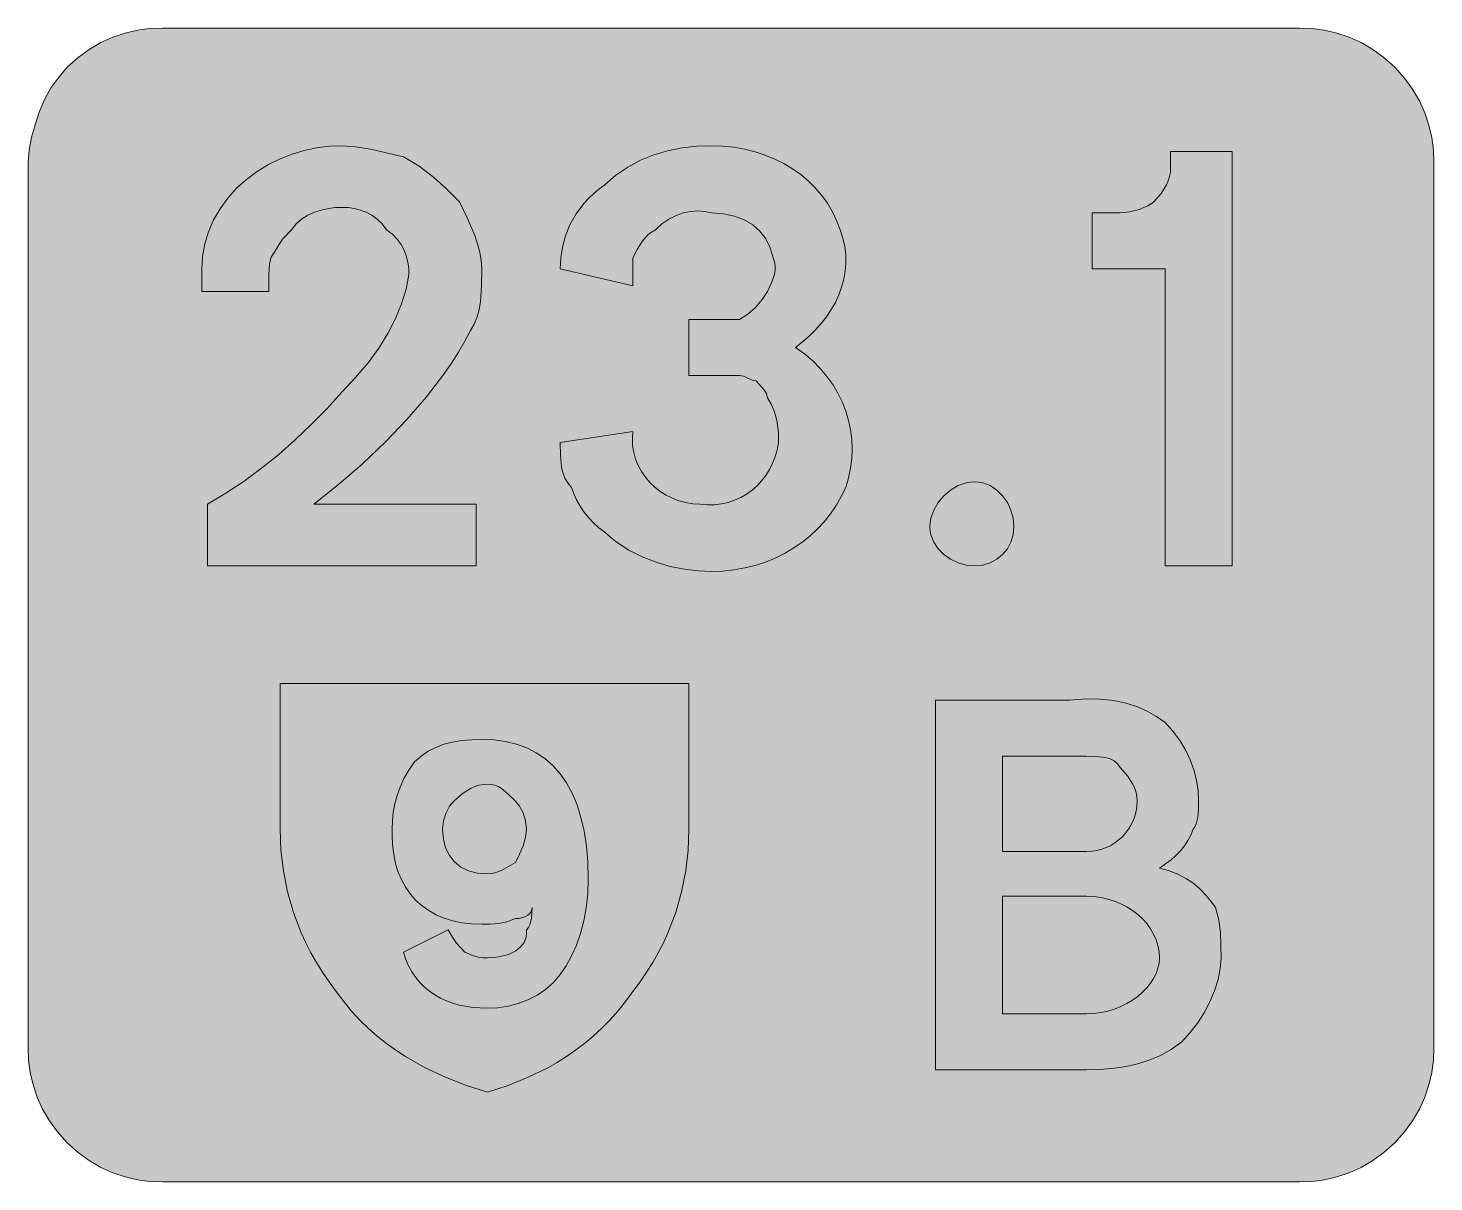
# Model space of a CAD drawing. Header units: metres. Extents: x 133 to 434, y 10 to 258.
import ezdxf

# ---------------------------------------------------------------- set-up
doc = ezdxf.new("R2010")
doc.units = ezdxf.units.M
for name, color, linetype, true_color in [('FILL_BLACK_000000', 7, 'Continuous', 0x000000), ('FILL_BLUE_0000FF', 7, 'Continuous', 0x0000ff), ('FILL_WHITE_FFFFFF', 7, 'Continuous', 0xffffff), ('FILL_YELLOW_FFFF00', 7, 'Continuous', 0xffff00)]:
    doc.layers.add(name, color=color, linetype=linetype, true_color=true_color)

msp = doc.modelspace()

# ---------------------------------------------------------------- hatches: boundary and pattern name
at = {"layer": 'FILL_BLACK_000000', "true_color": 0x000000}
h = msp.add_hatch(color=7, dxfattribs=at)
h.dxf.hatch_style = 1
h.paths.add_polyline_path([(223.65, 62.73), (224.55, 61.47), (226.35, 59.52), (227.94, 58.83), (229.2, 58.47), (230.23, 58.34), (231.15, 58.32), (232.44, 58.37), (233.63, 58.53), (235.65, 59.07), (237.23, 59.84), (238.35, 60.72), (239.04, 61.62), (239.4, 62.52), (239.53, 63.42), (239.55, 64.32), (239.95, 64.82), (240.24, 65.41), (240.6, 66.72), (240.75, 69.12), (240.69, 68.67), (240.53, 68.24), (240.24, 67.83), (239.85, 67.47), (239.34, 67.16), (238.73, 66.93), (237.99, 66.77), (237.15, 66.72), (235.35, 66.03), (233.55, 65.67), (231.75, 65.54), (229.95, 65.52), (227.76, 65.6), (225.68, 65.85), (223.72, 66.26), (221.89, 66.83), (220.18, 67.56), (218.6, 68.43), (217.16, 69.45), (215.85, 70.62), (214.68, 71.93), (213.66, 73.37), (212.79, 74.95), (212.06, 76.66), (211.49, 78.49), (211.08, 80.45), (210.83, 82.53), (210.75, 84.72), (210.75, 85.92), (210.81, 87.72), (210.99, 89.52), (211.32, 91.32), (211.8, 93.12), (212.45, 94.92), (213.28, 96.72), (214.31, 98.52), (215.55, 100.32), (216.96, 101.56), (218.48, 102.59), (220.11, 103.42), (221.85, 104.07), (223.71, 104.55), (225.68, 104.88), (227.76, 105.06), (229.95, 105.12), (232.58, 105.01), (235.06, 104.67), (237.4, 104.1), (239.59, 103.3), (241.62, 102.27), (243.49, 101.01), (245.2, 99.51), (246.75, 97.77), (248.13, 95.79), (249.33, 93.58), (250.36, 91.12), (251.21, 88.41), (251.88, 85.46), (252.36, 82.27), (252.65, 78.82), (252.75, 75.12), (252.64, 72.03), (252.32, 69.06), (251.8, 66.24), (251.1, 63.57), (250.23, 61.07), (249.21, 58.75), (248.04, 56.63), (246.75, 54.72), (245.29, 53.03), (243.64, 51.57), (241.81, 50.33), (239.85, 49.32), (237.77, 48.53), (235.61, 47.97), (233.4, 47.63), (231.15, 47.52), (228.06, 47.69), (225.13, 48.21), (223.74, 48.61), (222.4, 49.1), (221.12, 49.69), (219.9, 50.37), (218.75, 51.15), (217.69, 52.03), (216.7, 53.01), (215.79, 54.1), (214.98, 55.29), (214.27, 56.59), (213.66, 58), (213.15, 59.52), (222.75, 64.32), (223.65, 62.73)])
h.paths.add_polyline_path([(229.35, 95.29), (228.45, 95.01), (227.55, 94.62), (225.75, 93.49), (223.95, 91.92), (223.07, 90.81), (222.3, 89.37), (221.76, 87.7), (221.55, 85.92), (221.72, 83.78), (222.21, 81.89), (223.01, 80.25), (224.1, 78.87), (225.48, 77.78), (227.12, 76.98), (229.01, 76.49), (231.15, 76.32), (232, 76.37), (232.76, 76.53), (234.15, 77.07), (237.15, 78.72), (238.03, 80.52), (238.8, 82.32), (239.34, 84.12), (239.55, 85.92), (239.34, 87.7), (238.8, 89.37), (238.03, 90.81), (237.15, 91.92), (235.54, 93.49), (234.15, 94.62), (233.47, 95.01), (232.76, 95.29), (232, 95.46), (231.15, 95.52), (230.25, 95.46), (229.35, 95.29)], flags=16)
at = {"layer": 'FILL_BLUE_0000FF', "true_color": 0x0000ff}
h = msp.add_hatch(color=7, dxfattribs=at)
h.dxf.hatch_style = 1
h.paths.add_polyline_path([(405.15, 257.52), (407.85, 257.41), (410.53, 257.05), (413.19, 256.44), (415.8, 255.57), (418.36, 254.41), (420.84, 252.96), (423.25, 251.2), (425.55, 249.12), (427.63, 246.82), (429.39, 244.41), (430.84, 241.93), (432, 239.37), (432.87, 236.76), (433.48, 234.1), (433.84, 231.42), (433.95, 228.72), (433.95, 39.12), (433.84, 36.42), (433.48, 33.74), (432.87, 31.08), (432, 28.47), (430.84, 25.91), (429.39, 23.43), (427.63, 21.02), (425.55, 18.72), (423.25, 16.64), (420.84, 14.88), (418.36, 13.43), (415.8, 12.27), (413.19, 11.4), (410.53, 10.79), (407.85, 10.43), (405.15, 10.32), (161.55, 10.32), (158.85, 10.43), (156.17, 10.79), (153.51, 11.4), (150.9, 12.27), (148.34, 13.43), (145.86, 14.88), (143.45, 16.64), (141.15, 18.72), (139.07, 21.02), (137.31, 23.43), (135.86, 25.91), (134.7, 28.47), (133.83, 31.08), (133.22, 33.74), (132.86, 36.42), (132.75, 39.12), (132.75, 228.72), (132.96, 231.42), (133.5, 234.12), (134.27, 236.82), (135.15, 239.52), (136.26, 242.2), (137.7, 244.77), (139.37, 247.11), (141.15, 249.12), (143.45, 251.2), (145.86, 252.96), (148.34, 254.41), (150.9, 255.57), (153.51, 256.44), (156.17, 257.05), (158.85, 257.41), (161.55, 257.52), (405.15, 257.52)])
at = {"layer": 'FILL_WHITE_FFFFFF', "true_color": 0xffffff}
h = msp.add_hatch(color=7, dxfattribs=at)
h.dxf.hatch_style = 1
h.paths.add_polyline_path([(169.95, 201.12), (169.95, 205.92), (170.12, 208.62), (170.61, 211.28), (171.41, 213.89), (172.5, 216.42), (173.88, 218.83), (175.52, 221.11), (177.41, 223.21), (179.55, 225.12), (181.85, 226.81), (184.26, 228.27), (186.74, 229.51), (189.3, 230.52), (191.91, 231.31), (194.57, 231.87), (197.25, 232.21), (199.95, 232.32), (202.86, 232.11), (206.1, 231.57), (213.15, 229.92), (214.9, 228.97), (216.54, 227.91), (219.6, 225.57), (222.43, 223), (225.15, 220.32), (226.91, 216.72), (228.45, 213.12), (229.06, 211.32), (229.54, 209.52), (229.84, 207.72), (229.95, 205.92), (229.91, 202.34), (229.65, 198.87), (229.36, 197.21), (228.94, 195.63), (228.34, 194.12), (227.55, 192.72), (226.34, 190.44), (224.97, 188.12), (223.46, 185.76), (221.79, 183.36), (218.08, 178.52), (213.9, 173.67), (209.33, 168.87), (204.43, 164.2), (199.28, 159.73), (193.95, 155.52), (228.75, 155.52), (228.75, 142.32), (171.15, 142.32), (171.15, 155.52), (175.14, 157.88), (179.03, 160.45), (182.79, 163.22), (186.45, 166.17), (189.99, 169.29), (193.43, 172.56), (196.74, 175.98), (199.95, 179.52), (202.93, 182.67), (205.58, 185.82), (207.88, 188.97), (209.85, 192.12), (211.48, 195.27), (212.78, 198.42), (213.73, 201.57), (214.35, 204.72), (214.29, 206.07), (214.11, 207.4), (213.78, 208.71), (213.3, 209.97), (212.65, 211.18), (211.82, 212.31), (210.79, 213.37), (209.55, 214.32), (208.6, 215.56), (207.54, 216.59), (206.41, 217.42), (205.2, 218.07), (203.94, 218.55), (202.63, 218.88), (201.3, 219.06), (199.95, 219.12), (198.55, 219.06), (197.08, 218.88), (195.58, 218.55), (194.1, 218.07), (192.67, 217.42), (191.34, 216.59), (190.16, 215.56), (189.15, 214.32), (187.35, 212.37), (186.45, 211.11), (185.55, 209.52), (185.15, 209.02), (184.86, 208.43), (184.5, 207.12), (184.35, 204.72), (184.35, 201.12), (169.95, 201.12)])
h = msp.add_hatch(color=7, dxfattribs=at)
h.dxf.hatch_style = 1
h.paths.add_polyline_path([(293.51, 170.73), (293.25, 173.07), (292.96, 174.33), (292.54, 175.64), (291.94, 176.97), (291.15, 178.32), (290.94, 179.22), (290.4, 180.12), (288.75, 181.92), (287.85, 182.11), (286.95, 182.52), (286.05, 182.93), (285.15, 183.12), (274.35, 183.12), (274.35, 195.12), (283.95, 195.12), (285.15, 195.12), (286.93, 196.23), (288.6, 197.67), (290.04, 199.34), (291.15, 201.12), (292.01, 202.92), (292.65, 204.72), (292.81, 205.62), (292.84, 206.52), (292.69, 207.42), (292.35, 208.32), (291.73, 210.46), (290.79, 212.35), (289.54, 213.99), (288, 215.37), (286.17, 216.46), (284.08, 217.26), (281.74, 217.75), (279.15, 217.92), (277.75, 218.26), (276.26, 218.37), (274.72, 218.26), (273.15, 217.92), (271.58, 217.36), (270.04, 216.57), (268.55, 215.56), (267.15, 214.32), (266.3, 213.82), (265.56, 213.21), (264.3, 211.77), (263.27, 210.1), (262.35, 208.32), (262.35, 202.32), (246.75, 205.92), (246.87, 208.22), (247.24, 210.59), (247.89, 212.99), (248.85, 215.37), (250.15, 217.7), (251.81, 219.93), (252.79, 220.99), (253.87, 222.01), (255.06, 222.99), (256.35, 223.92), (258.71, 226), (261.26, 227.76), (263.99, 229.21), (266.85, 230.37), (269.83, 231.24), (272.89, 231.85), (276, 232.21), (279.15, 232.32), (281.6, 232.24), (283.98, 231.99), (286.29, 231.58), (288.53, 231.03), (290.68, 230.32), (292.73, 229.47), (294.69, 228.49), (296.55, 227.37), (298.29, 226.13), (299.92, 224.76), (301.41, 223.28), (302.78, 221.69), (304, 219.99), (305.07, 218.19), (305.99, 216.3), (306.75, 214.32), (307.33, 212.52), (307.72, 210.73), (307.92, 208.94), (307.95, 207.18), (307.81, 205.43), (307.51, 203.71), (307.05, 202.02), (306.45, 200.37), (305.71, 198.76), (304.83, 197.2), (303.82, 195.69), (302.7, 194.24), (301.46, 192.85), (300.12, 191.53), (298.68, 190.29), (297.15, 189.12), (299.09, 187.72), (300.86, 186.21), (302.47, 184.6), (303.9, 182.91), (305.17, 181.15), (306.26, 179.31), (307.19, 177.42), (307.95, 175.47), (308.54, 173.48), (308.96, 171.46), (309.22, 169.41), (309.3, 167.35), (309.22, 165.28), (308.96, 163.21), (308.54, 161.16), (307.95, 159.12), (306.98, 157.14), (305.88, 155.25), (304.64, 153.45), (303.28, 151.75), (301.8, 150.16), (300.21, 148.68), (298.51, 147.31), (296.7, 146.07), (294.8, 144.95), (292.8, 143.97), (290.71, 143.12), (288.54, 142.41), (286.3, 141.86), (283.98, 141.45), (281.6, 141.2), (279.15, 141.12), (276.35, 141.23), (273.39, 141.59), (270.35, 142.2), (267.3, 143.07), (264.3, 144.23), (261.43, 145.68), (258.76, 147.44), (257.52, 148.44), (256.35, 149.52), (255.06, 150.47), (253.88, 151.53), (252.81, 152.66), (251.85, 153.87), (251.01, 155.13), (250.28, 156.44), (249.66, 157.77), (249.15, 159.12), (248.36, 160.07), (247.76, 161.13), (247.34, 162.26), (247.05, 163.47), (246.79, 166.04), (246.75, 168.72), (262.35, 171.12), (262.22, 169.56), (262.28, 168.04), (262.51, 166.56), (262.91, 165.14), (263.47, 163.78), (264.16, 162.49), (265, 161.29), (265.95, 160.17), (267.02, 159.15), (268.19, 158.24), (269.45, 157.45), (270.79, 156.78), (272.2, 156.24), (273.67, 155.85), (275.19, 155.6), (276.75, 155.52), (278.31, 155.38), (279.83, 155.4), (281.32, 155.57), (282.75, 155.89), (284.13, 156.36), (285.44, 156.95), (286.68, 157.68), (287.85, 158.52), (288.93, 159.48), (289.92, 160.54), (290.81, 161.69), (291.6, 162.94), (292.27, 164.28), (292.83, 165.69), (293.26, 167.17), (293.55, 168.72), (293.51, 170.73)])
h = msp.add_hatch(color=7, dxfattribs=at)
h.dxf.hatch_style = 1
h.paths.add_polyline_path([(376.35, 142.32), (376.35, 205.92), (360.75, 205.92), (360.75, 217.92), (366.75, 217.92), (368.72, 218.13), (370.8, 218.67), (372.66, 219.44), (373.39, 219.87), (373.95, 220.32), (375.53, 222.12), (376.65, 223.92), (377.04, 224.82), (377.33, 225.72), (377.49, 226.62), (377.55, 227.52), (377.55, 231.12), (390.75, 231.12), (390.75, 142.32), (376.35, 142.32)])
h = msp.add_hatch(color=7, dxfattribs=at)
h.dxf.hatch_style = 1
h.paths.add_polyline_path([(343.79, 148.98), (343.31, 147.38), (342.56, 145.95), (341.55, 144.72), (340.32, 143.71), (338.89, 142.96), (337.29, 142.48), (335.55, 142.32), (333.76, 142.48), (332.03, 142.96), (330.4, 143.71), (328.95, 144.72), (327.72, 145.95), (326.78, 147.38), (326.17, 148.98), (326.01, 149.83), (325.95, 150.72), (326.01, 151.62), (326.17, 152.51), (326.78, 154.24), (327.72, 155.87), (328.95, 157.32), (330.4, 158.55), (332.03, 159.49), (333.76, 160.1), (334.65, 160.26), (335.55, 160.32), (336.44, 160.26), (337.29, 160.1), (338.89, 159.49), (340.32, 158.55), (341.55, 157.32), (342.56, 155.87), (343.31, 154.24), (343.79, 152.51), (343.95, 150.72), (343.79, 148.98)])
h = msp.add_hatch(color=7, dxfattribs=at)
h.dxf.hatch_style = 1
h.paths.add_polyline_path([(380.95, 75.28), (382.5, 74.22), (383.88, 73.04), (385.11, 71.78), (386.19, 70.47), (387.15, 69.12), (387.84, 66.42), (388.2, 63.72), (388.33, 61.02), (388.35, 58.32), (388.19, 56.02), (387.71, 53.65), (386.96, 51.25), (385.95, 48.87), (384.72, 46.54), (383.29, 44.31), (381.69, 42.23), (379.95, 40.32), (377.65, 38.68), (375.24, 37.36), (372.76, 36.31), (370.2, 35.52), (367.59, 34.95), (364.93, 34.58), (362.25, 34.38), (359.55, 34.32), (327.15, 34.32), (327.15, 113.52), (355.95, 113.52), (359.39, 113.81), (362.51, 113.78), (365.36, 113.48), (367.95, 112.92), (370.32, 112.14), (372.49, 111.16), (374.49, 110.01), (376.35, 108.72), (378.04, 106.87), (379.5, 104.91), (380.74, 102.88), (381.75, 100.77), (382.54, 98.61), (383.1, 96.4), (383.44, 94.17), (383.55, 91.92), (383.53, 90.14), (383.4, 88.47), (383.04, 87.03), (382.75, 86.42), (382.35, 85.92), (381.84, 84.62), (381.23, 83.43), (380.49, 82.31), (379.65, 81.27), (378.69, 80.28), (377.63, 79.34), (375.15, 77.52), (377.29, 76.96), (379.22, 76.21), (380.95, 75.28)])
h.paths.add_polyline_path([(361.74, 81.34), (362.77, 81.6), (363.77, 81.96), (364.71, 82.42), (365.6, 82.96), (367.2, 84.27), (368.51, 85.87), (369.05, 86.76), (369.51, 87.7), (369.87, 88.7), (370.13, 89.73), (370.29, 90.81), (370.35, 91.92), (370.29, 92.82), (370.13, 93.72), (369.84, 94.62), (369.45, 95.52), (368.33, 97.32), (366.75, 99.12), (366.19, 99.91), (365.46, 100.51), (364.58, 100.93), (363.6, 101.22), (361.52, 101.48), (359.55, 101.52), (341.55, 101.52), (341.55, 81.12), (359.55, 81.12), (360.66, 81.18), (361.74, 81.34)], flags=16)
h.paths.add_polyline_path([(362.63, 46.59), (364.11, 46.91), (365.53, 47.35), (366.89, 47.89), (368.18, 48.53), (369.38, 49.26), (370.5, 50.07), (371.52, 50.95), (372.43, 51.89), (373.22, 52.88), (373.89, 53.91), (374.43, 54.98), (374.82, 56.08), (375.07, 57.2), (375.15, 58.32), (375.07, 59.65), (374.82, 60.95), (374.43, 62.21), (373.89, 63.42), (373.22, 64.57), (372.43, 65.66), (371.52, 66.68), (370.5, 67.62), (369.38, 68.48), (368.18, 69.24), (366.89, 69.91), (365.53, 70.47), (364.11, 70.92), (362.63, 71.25), (361.11, 71.45), (359.55, 71.52), (341.55, 71.52), (341.55, 46.32), (359.55, 46.32), (361.11, 46.39), (362.63, 46.59)], flags=16)
at = {"layer": 'FILL_YELLOW_FFFF00', "true_color": 0xffff00}
h = msp.add_hatch(color=7, dxfattribs=at)
h.dxf.hatch_style = 1
h.paths.add_polyline_path([(226.66, 30.99), (222.21, 32.73), (217.84, 34.77), (213.6, 37.17), (211.54, 38.51), (209.53, 39.96), (207.57, 41.52), (205.67, 43.19), (203.83, 44.98), (202.06, 46.89), (200.37, 48.94), (198.75, 51.12), (197.23, 53.16), (195.82, 55.22), (194.52, 57.31), (193.33, 59.43), (192.24, 61.56), (191.26, 63.71), (189.6, 68.07), (188.33, 72.48), (187.44, 76.94), (186.92, 81.42), (186.75, 85.92), (186.75, 117.12), (274.35, 117.12), (274.35, 85.92), (274.18, 81.42), (273.66, 76.94), (272.77, 72.48), (271.5, 68.07), (269.84, 63.71), (268.86, 61.56), (267.77, 59.43), (266.58, 57.31), (265.28, 55.22), (263.87, 53.16), (262.35, 51.12), (260.75, 48.94), (259.09, 46.89), (257.38, 44.98), (255.62, 43.19), (253.81, 41.52), (251.95, 39.96), (250.05, 38.51), (248.1, 37.17), (246.11, 35.92), (244.08, 34.77), (239.91, 32.73), (235.59, 30.99), (231.15, 29.52), (226.66, 30.99)])

# ---------------------------------------------------------------- linework, layer by layer
at = {"layer": 'FILL_BLACK_000000', "lineweight": 0, "true_color": 0x000000}
for points in [[(223.65, 62.73), (224.55, 61.47), (226.35, 59.52), (227.94, 58.83), (229.2, 58.47), (230.23, 58.34), (231.15, 58.32), (232.44, 58.37), (233.63, 58.53), (235.65, 59.07), (237.23, 59.84), (238.35, 60.72), (239.04, 61.62), (239.4, 62.52), (239.53, 63.42), (239.55, 64.32), (239.95, 64.82), (240.24, 65.41), (240.6, 66.72), (240.75, 69.12), (240.69, 68.67), (240.53, 68.24), (240.24, 67.83), (239.85, 67.47), (239.34, 67.16), (238.73, 66.93), (237.99, 66.77), (237.15, 66.72), (235.35, 66.03), (233.55, 65.67), (231.75, 65.54), (229.95, 65.52), (227.76, 65.6), (225.68, 65.85), (223.72, 66.26), (221.89, 66.83), (220.18, 67.56), (218.6, 68.43), (217.16, 69.45), (215.85, 70.62), (214.68, 71.93), (213.66, 73.37), (212.79, 74.95), (212.06, 76.66), (211.49, 78.49), (211.08, 80.45), (210.83, 82.53), (210.75, 84.72), (210.75, 85.92), (210.81, 87.72), (210.99, 89.52), (211.32, 91.32), (211.8, 93.12), (212.45, 94.92), (213.28, 96.72), (214.31, 98.52), (215.55, 100.32), (216.96, 101.56), (218.48, 102.59), (220.11, 103.42), (221.85, 104.07), (223.71, 104.55), (225.68, 104.88), (227.76, 105.06), (229.95, 105.12), (232.58, 105.01), (235.06, 104.67), (237.4, 104.1), (239.59, 103.3), (241.62, 102.27), (243.49, 101.01), (245.2, 99.51), (246.75, 97.77), (248.13, 95.79), (249.33, 93.58), (250.36, 91.12), (251.21, 88.41), (251.88, 85.46), (252.36, 82.27), (252.65, 78.82), (252.75, 75.12), (252.64, 72.03), (252.32, 69.06), (251.8, 66.24), (251.1, 63.57), (250.23, 61.07), (249.21, 58.75), (248.04, 56.63), (246.75, 54.72), (245.29, 53.03), (243.64, 51.57), (241.81, 50.33), (239.85, 49.32), (237.77, 48.53), (235.61, 47.97), (233.4, 47.63), (231.15, 47.52), (228.06, 47.69), (225.13, 48.21), (223.74, 48.61), (222.4, 49.1), (221.12, 49.69), (219.9, 50.37), (218.75, 51.15), (217.69, 52.03), (216.7, 53.01), (215.79, 54.1), (214.98, 55.29), (214.27, 56.59), (213.66, 58), (213.15, 59.52), (222.75, 64.32)], [(229.35, 95.29), (228.45, 95.01), (227.55, 94.62), (225.75, 93.49), (223.95, 91.92), (223.07, 90.81), (222.3, 89.37), (221.76, 87.7), (221.55, 85.92), (221.72, 83.78), (222.21, 81.89), (223.01, 80.25), (224.1, 78.87), (225.48, 77.78), (227.12, 76.98), (229.01, 76.49), (231.15, 76.32), (232, 76.37), (232.76, 76.53), (234.15, 77.07), (237.15, 78.72), (238.03, 80.52), (238.8, 82.32), (239.34, 84.12), (239.55, 85.92), (239.34, 87.7), (238.8, 89.37), (238.03, 90.81), (237.15, 91.92), (235.54, 93.49), (234.15, 94.62), (233.47, 95.01), (232.76, 95.29), (232, 95.46), (231.15, 95.52), (230.25, 95.46)]]:
    msp.add_lwpolyline(points, close=True, dxfattribs=at)
at = {"layer": 'FILL_BLUE_0000FF', "lineweight": 0, "true_color": 0x0000ff}
msp.add_lwpolyline([(405.15, 257.52), (407.85, 257.41), (410.53, 257.05), (413.19, 256.44), (415.8, 255.57), (418.36, 254.41), (420.84, 252.96), (423.25, 251.2), (425.55, 249.12), (427.63, 246.82), (429.39, 244.41), (430.84, 241.93), (432, 239.37), (432.87, 236.76), (433.48, 234.1), (433.84, 231.42), (433.95, 228.72), (433.95, 39.12), (433.84, 36.42), (433.48, 33.74), (432.87, 31.08), (432, 28.47), (430.84, 25.91), (429.39, 23.43), (427.63, 21.02), (425.55, 18.72), (423.25, 16.64), (420.84, 14.88), (418.36, 13.43), (415.8, 12.27), (413.19, 11.4), (410.53, 10.79), (407.85, 10.43), (405.15, 10.32), (161.55, 10.32), (158.85, 10.43), (156.17, 10.79), (153.51, 11.4), (150.9, 12.27), (148.34, 13.43), (145.86, 14.88), (143.45, 16.64), (141.15, 18.72), (139.07, 21.02), (137.31, 23.43), (135.86, 25.91), (134.7, 28.47), (133.83, 31.08), (133.22, 33.74), (132.86, 36.42), (132.75, 39.12), (132.75, 228.72), (132.96, 231.42), (133.5, 234.12), (134.27, 236.82), (135.15, 239.52), (136.26, 242.2), (137.7, 244.77), (139.37, 247.11), (141.15, 249.12), (143.45, 251.2), (145.86, 252.96), (148.34, 254.41), (150.9, 255.57), (153.51, 256.44), (156.17, 257.05), (158.85, 257.41), (161.55, 257.52)], close=True, dxfattribs=at)
at = {"layer": 'FILL_WHITE_FFFFFF', "lineweight": 0, "true_color": 0xffffff}
for points in [[(169.95, 201.12), (169.95, 205.92), (170.12, 208.62), (170.61, 211.28), (171.41, 213.89), (172.5, 216.42), (173.88, 218.83), (175.52, 221.11), (177.41, 223.21), (179.55, 225.12), (181.85, 226.81), (184.26, 228.27), (186.74, 229.51), (189.3, 230.52), (191.91, 231.31), (194.57, 231.87), (197.25, 232.21), (199.95, 232.32), (202.86, 232.11), (206.1, 231.57), (213.15, 229.92), (214.9, 228.97), (216.54, 227.91), (219.6, 225.57), (222.43, 223), (225.15, 220.32), (226.91, 216.72), (228.45, 213.12), (229.06, 211.32), (229.54, 209.52), (229.84, 207.72), (229.95, 205.92), (229.91, 202.34), (229.65, 198.87), (229.36, 197.21), (228.94, 195.63), (228.34, 194.12), (227.55, 192.72), (226.34, 190.44), (224.97, 188.12), (223.46, 185.76), (221.79, 183.36), (218.08, 178.52), (213.9, 173.67), (209.33, 168.87), (204.43, 164.2), (199.28, 159.73), (193.95, 155.52), (228.75, 155.52), (228.75, 142.32), (171.15, 142.32), (171.15, 155.52), (175.14, 157.88), (179.03, 160.45), (182.79, 163.22), (186.45, 166.17), (189.99, 169.29), (193.43, 172.56), (196.74, 175.98), (199.95, 179.52), (202.93, 182.67), (205.58, 185.82), (207.88, 188.97), (209.85, 192.12), (211.48, 195.27), (212.78, 198.42), (213.73, 201.57), (214.35, 204.72), (214.29, 206.07), (214.11, 207.4), (213.78, 208.71), (213.3, 209.97), (212.65, 211.18), (211.82, 212.31), (210.79, 213.37), (209.55, 214.32), (208.6, 215.56), (207.54, 216.59), (206.41, 217.42), (205.2, 218.07), (203.94, 218.55), (202.63, 218.88), (201.3, 219.06), (199.95, 219.12), (198.55, 219.06), (197.08, 218.88), (195.58, 218.55), (194.1, 218.07), (192.67, 217.42), (191.34, 216.59), (190.16, 215.56), (189.15, 214.32), (187.35, 212.37), (186.45, 211.11), (185.55, 209.52), (185.15, 209.02), (184.86, 208.43), (184.5, 207.12), (184.35, 204.72), (184.35, 201.12)], [(293.51, 170.73), (293.25, 173.07), (292.96, 174.33), (292.54, 175.64), (291.94, 176.97), (291.15, 178.32), (290.94, 179.22), (290.4, 180.12), (288.75, 181.92), (287.85, 182.11), (286.95, 182.52), (286.05, 182.93), (285.15, 183.12), (274.35, 183.12), (274.35, 195.12), (283.95, 195.12), (285.15, 195.12), (286.93, 196.23), (288.6, 197.67), (290.04, 199.34), (291.15, 201.12), (292.01, 202.92), (292.65, 204.72), (292.81, 205.62), (292.84, 206.52), (292.69, 207.42), (292.35, 208.32), (291.73, 210.46), (290.79, 212.35), (289.54, 213.99), (288, 215.37), (286.17, 216.46), (284.08, 217.26), (281.74, 217.75), (279.15, 217.92), (277.75, 218.26), (276.26, 218.37), (274.72, 218.26), (273.15, 217.92), (271.58, 217.36), (270.04, 216.57), (268.55, 215.56), (267.15, 214.32), (266.3, 213.82), (265.56, 213.21), (264.3, 211.77), (263.27, 210.1), (262.35, 208.32), (262.35, 202.32), (246.75, 205.92), (246.87, 208.22), (247.24, 210.59), (247.89, 212.99), (248.85, 215.37), (250.15, 217.7), (251.81, 219.93), (252.79, 220.99), (253.87, 222.01), (255.06, 222.99), (256.35, 223.92), (258.71, 226), (261.26, 227.76), (263.99, 229.21), (266.85, 230.37), (269.83, 231.24), (272.89, 231.85), (276, 232.21), (279.15, 232.32), (281.6, 232.24), (283.98, 231.99), (286.29, 231.58), (288.53, 231.03), (290.68, 230.32), (292.73, 229.47), (294.69, 228.49), (296.55, 227.37), (298.29, 226.13), (299.92, 224.76), (301.41, 223.28), (302.78, 221.69), (304, 219.99), (305.07, 218.19), (305.99, 216.3), (306.75, 214.32), (307.33, 212.52), (307.72, 210.73), (307.92, 208.94), (307.95, 207.18), (307.81, 205.43), (307.51, 203.71), (307.05, 202.02), (306.45, 200.37), (305.71, 198.76), (304.83, 197.2), (303.82, 195.69), (302.7, 194.24), (301.46, 192.85), (300.12, 191.53), (298.68, 190.29), (297.15, 189.12), (299.09, 187.72), (300.86, 186.21), (302.47, 184.6), (303.9, 182.91), (305.17, 181.15), (306.26, 179.31), (307.19, 177.42), (307.95, 175.47), (308.54, 173.48), (308.96, 171.46), (309.22, 169.41), (309.3, 167.35), (309.22, 165.28), (308.96, 163.21), (308.54, 161.16), (307.95, 159.12), (306.98, 157.14), (305.88, 155.25), (304.64, 153.45), (303.28, 151.75), (301.8, 150.16), (300.21, 148.68), (298.51, 147.31), (296.7, 146.07), (294.8, 144.95), (292.8, 143.97), (290.71, 143.12), (288.54, 142.41), (286.3, 141.86), (283.98, 141.45), (281.6, 141.2), (279.15, 141.12), (276.35, 141.23), (273.39, 141.59), (270.35, 142.2), (267.3, 143.07), (264.3, 144.23), (261.43, 145.68), (258.76, 147.44), (257.52, 148.44), (256.35, 149.52), (255.06, 150.47), (253.88, 151.53), (252.81, 152.66), (251.85, 153.87), (251.01, 155.13), (250.28, 156.44), (249.66, 157.77), (249.15, 159.12), (248.36, 160.07), (247.76, 161.13), (247.34, 162.26), (247.05, 163.47), (246.79, 166.04), (246.75, 168.72), (262.35, 171.12), (262.22, 169.56), (262.28, 168.04), (262.51, 166.56), (262.91, 165.14), (263.47, 163.78), (264.16, 162.49), (265, 161.29), (265.95, 160.17), (267.02, 159.15), (268.19, 158.24), (269.45, 157.45), (270.79, 156.78), (272.2, 156.24), (273.67, 155.85), (275.19, 155.6), (276.75, 155.52), (278.31, 155.38), (279.83, 155.4), (281.32, 155.57), (282.75, 155.89), (284.13, 156.36), (285.44, 156.95), (286.68, 157.68), (287.85, 158.52), (288.93, 159.48), (289.92, 160.54), (290.81, 161.69), (291.6, 162.94), (292.27, 164.28), (292.83, 165.69), (293.26, 167.17), (293.55, 168.72)], [(376.35, 142.32), (376.35, 205.92), (360.75, 205.92), (360.75, 217.92), (366.75, 217.92), (368.72, 218.13), (370.8, 218.67), (372.66, 219.44), (373.39, 219.87), (373.95, 220.32), (375.53, 222.12), (376.65, 223.92), (377.04, 224.82), (377.33, 225.72), (377.49, 226.62), (377.55, 227.52), (377.55, 231.12), (390.75, 231.12), (390.75, 142.32)], [(343.79, 148.98), (343.31, 147.38), (342.56, 145.95), (341.55, 144.72), (340.32, 143.71), (338.89, 142.96), (337.29, 142.48), (335.55, 142.32), (333.76, 142.48), (332.03, 142.96), (330.4, 143.71), (328.95, 144.72), (327.72, 145.95), (326.78, 147.38), (326.17, 148.98), (326.01, 149.83), (325.95, 150.72), (326.01, 151.62), (326.17, 152.51), (326.78, 154.24), (327.72, 155.87), (328.95, 157.32), (330.4, 158.55), (332.03, 159.49), (333.76, 160.1), (334.65, 160.26), (335.55, 160.32), (336.44, 160.26), (337.29, 160.1), (338.89, 159.49), (340.32, 158.55), (341.55, 157.32), (342.56, 155.87), (343.31, 154.24), (343.79, 152.51), (343.95, 150.72)], [(380.95, 75.28), (382.5, 74.22), (383.88, 73.04), (385.11, 71.78), (386.19, 70.47), (387.15, 69.12), (387.84, 66.42), (388.2, 63.72), (388.33, 61.02), (388.35, 58.32), (388.19, 56.02), (387.71, 53.65), (386.96, 51.25), (385.95, 48.87), (384.72, 46.54), (383.29, 44.31), (381.69, 42.23), (379.95, 40.32), (377.65, 38.68), (375.24, 37.36), (372.76, 36.31), (370.2, 35.52), (367.59, 34.95), (364.93, 34.58), (362.25, 34.38), (359.55, 34.32), (327.15, 34.32), (327.15, 113.52), (355.95, 113.52), (359.39, 113.81), (362.51, 113.78), (365.36, 113.48), (367.95, 112.92), (370.32, 112.14), (372.49, 111.16), (374.49, 110.01), (376.35, 108.72), (378.04, 106.87), (379.5, 104.91), (380.74, 102.88), (381.75, 100.77), (382.54, 98.61), (383.1, 96.4), (383.44, 94.17), (383.55, 91.92), (383.53, 90.14), (383.4, 88.47), (383.04, 87.03), (382.75, 86.42), (382.35, 85.92), (381.84, 84.62), (381.23, 83.43), (380.49, 82.31), (379.65, 81.27), (378.69, 80.28), (377.63, 79.34), (375.15, 77.52), (377.29, 76.96), (379.22, 76.21)], [(361.74, 81.34), (362.77, 81.6), (363.77, 81.96), (364.71, 82.42), (365.6, 82.96), (367.2, 84.27), (368.51, 85.87), (369.05, 86.76), (369.51, 87.7), (369.87, 88.7), (370.13, 89.73), (370.29, 90.81), (370.35, 91.92), (370.29, 92.82), (370.13, 93.72), (369.84, 94.62), (369.45, 95.52), (368.33, 97.32), (366.75, 99.12), (366.19, 99.91), (365.46, 100.51), (364.58, 100.93), (363.6, 101.22), (361.52, 101.48), (359.55, 101.52), (341.55, 101.52), (341.55, 81.12), (359.55, 81.12), (360.66, 81.18)], [(362.63, 46.59), (364.11, 46.91), (365.53, 47.35), (366.89, 47.89), (368.18, 48.53), (369.38, 49.26), (370.5, 50.07), (371.52, 50.95), (372.43, 51.89), (373.22, 52.88), (373.89, 53.91), (374.43, 54.98), (374.82, 56.08), (375.07, 57.2), (375.15, 58.32), (375.07, 59.65), (374.82, 60.95), (374.43, 62.21), (373.89, 63.42), (373.22, 64.57), (372.43, 65.66), (371.52, 66.68), (370.5, 67.62), (369.38, 68.48), (368.18, 69.24), (366.89, 69.91), (365.53, 70.47), (364.11, 70.92), (362.63, 71.25), (361.11, 71.45), (359.55, 71.52), (341.55, 71.52), (341.55, 46.32), (359.55, 46.32), (361.11, 46.39)]]:
    msp.add_lwpolyline(points, close=True, dxfattribs=at)
at = {"layer": 'FILL_YELLOW_FFFF00', "lineweight": 0, "true_color": 0xffff00}
msp.add_lwpolyline([(226.66, 30.99), (222.21, 32.73), (217.84, 34.77), (213.6, 37.17), (211.54, 38.51), (209.53, 39.96), (207.57, 41.52), (205.67, 43.19), (203.83, 44.98), (202.06, 46.89), (200.37, 48.94), (198.75, 51.12), (197.23, 53.16), (195.82, 55.22), (194.52, 57.31), (193.33, 59.43), (192.24, 61.56), (191.26, 63.71), (189.6, 68.07), (188.33, 72.48), (187.44, 76.94), (186.92, 81.42), (186.75, 85.92), (186.75, 117.12), (274.35, 117.12), (274.35, 85.92), (274.18, 81.42), (273.66, 76.94), (272.77, 72.48), (271.5, 68.07), (269.84, 63.71), (268.86, 61.56), (267.77, 59.43), (266.58, 57.31), (265.28, 55.22), (263.87, 53.16), (262.35, 51.12), (260.75, 48.94), (259.09, 46.89), (257.38, 44.98), (255.62, 43.19), (253.81, 41.52), (251.95, 39.96), (250.05, 38.51), (248.1, 37.17), (246.11, 35.92), (244.08, 34.77), (239.91, 32.73), (235.59, 30.99), (231.15, 29.52)], close=True, dxfattribs=at)

doc.saveas('drawing.dxf')
